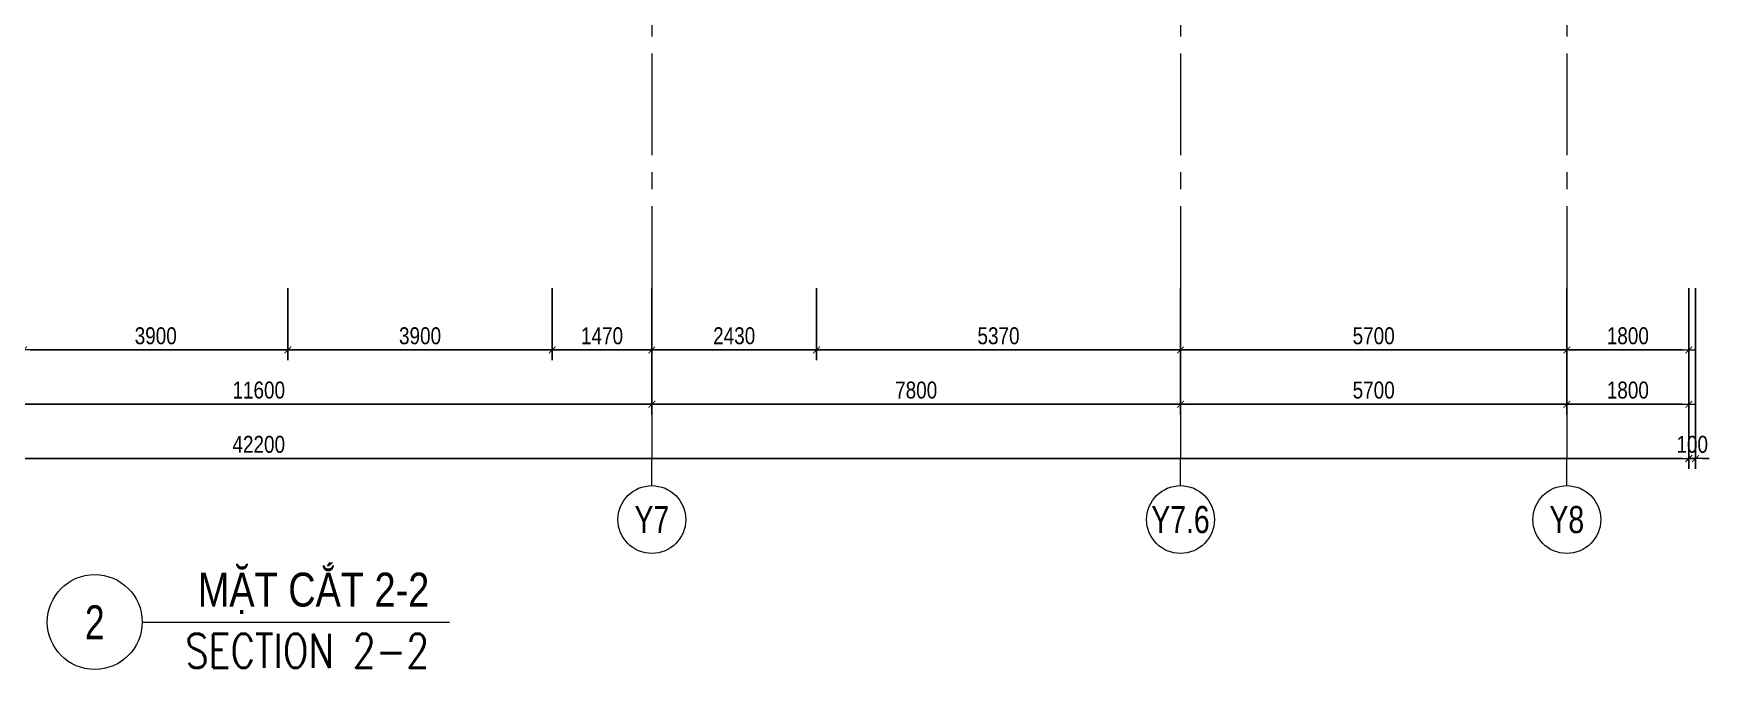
# Model space of a CAD drawing. Header units: millimetres. Extents: x -134772 to 596971, y -129535 to 35703.
# Drawn here: x 113785 to 138542, y -102181 to -92798 of the extents above; entities that cross this region are included whole.
import ezdxf
from ezdxf.enums import TextEntityAlignment as Align

# ---------------------------------------------------------------- set-up
doc = ezdxf.new("R2010")
doc.units = ezdxf.units.MM
doc.header["$MEASUREMENT"] = 0
doc.linetypes.add('POD_Grid$0$CENTER2', pattern=[1.125, 0.75, -0.125, 0.125, -0.125])
doc.layers.get('Defpoints').update_dxf_attribs({"color": 252})
for name, color, linetype, lineweight in [('NDC_S_ANNO', 7, 'Continuous', 20), ('NDC_S_DIM', 1, 'Continuous', 9), ('NDC_S_ENG TITLE', 3, 'Continuous', 20), ('NDC_S_TEXT SYMBOL', 7, 'Continuous', 20), ('NDC_S_VN TITLE', 6, 'Continuous', 9), ('POD_Grid$0$NDC_S_AXIS', 5, 'POD_Grid$0$CENTER2', 13), ('POD_Grid$0$NDC_S_SYMBOL', 1, 'Continuous', 15), ('POD_Grid$0$NDC_S_TEXT SYMBOL', 7, 'Continuous', 20)]:
    doc.layers.add(name, color=color, linetype=linetype, lineweight=lineweight)
doc.styles.add('NDC_ANNO', font='', dxfattribs={"width": 0.8})
doc.styles.add('NDC_ARIAL', font='arial.ttf', dxfattribs={"width": 0.8})
doc.styles.add('NDC_EN TXT', font='romans.shx', dxfattribs={"width": 0.8})
doc.styles.add('NDC_VIE TXT', font='arial.ttf', dxfattribs={"width": 0.8})
doc.styles.add('POD_Grid$0$NDC_ANNO', font='', dxfattribs={"width": 0.8})
doc.styles.get('NDC_ANNO').set_extended_font_data('Dotum')
doc.styles.get('POD_Grid$0$NDC_ANNO').set_extended_font_data('Dotum')
doc.dimstyles.new('NDC_1-100', dxfattribs={"dimscale": 100, "dimtxt": 2.5, "dimasz": 1, "dimexe": 1.5, "dimexo": 0, "dimgap": 0.8, "dimtad": 1, "dimdec": 0, "dimdsep": 46, "dimtxsty": 'NDC_ARIAL', "dimblk": 'DIMMARK', "dimcen": 49999.938995, "dimdle": 1.5, "dimclrd": 1, "dimclre": 1, "dimclrt": 3, "dimadec": 0, "dimazin": 0, "dimtfac": 1, "dimtdec": 0, "dimtix": 1, "dimtmove": 2, "dimatfit": 3, "dimfxl": 1, "dimarcsym": 0})

# ---------------------------------------------------------------- blocks, each defined once
blk = doc.blocks.new('*U51')
at = {"layer": 'POD_Grid$0$NDC_S_SYMBOL'}
blk.add_line((0, 5), (0, 9), dxfattribs=at)
blk.add_circle((0, 0), 5, dxfattribs=at)
at = {"layer": 'POD_Grid$0$NDC_S_TEXT SYMBOL', "color": 7, "style": 'POD_Grid$0$NDC_ANNO', "width": 0.8}
blk.add_attdef('GRID', text='', height=4, dxfattribs=at).set_placement((0, 0), align=Align.MIDDLE)
blk = doc.blocks.new('DIMMARK')
at = {"layer": 'NDC_S_DIM', "color": 1}
blk.add_line((-1.5, 0), (1, 0), dxfattribs=at)
at = {"layer": 'NDC_S_DIM', "color": 2, "const_width": 0.15}
blk.add_lwpolyline([(-0.5, -0.5), (0.5, 0.5)], dxfattribs=at)
blk = doc.blocks.new('*D862')
at = {"layer": 'Defpoints', "color": 0, "transparency": 16777216}
for p in [(96008, -96556), (138208, -96556), (138208, -99069)]:
    blk.add_point(p, dxfattribs=at)
at = {"layer": 'NDC_S_DIM', "color": 1, "lineweight": -2, "transparency": 16777216}
for p, q in [((96008, -96556), (96008, -99219)), ((138208, -96556), (138208, -99219)), ((96108, -99069), (138108, -99069))]:
    blk.add_line(p, q, dxfattribs=at)
at = {"layer": 'NDC_S_DIM', "color": 1, "lineweight": -2, "transparency": 16777216, "xscale": 100, "yscale": 100, "zscale": 100, "rotation": 180}
blk.add_blockref('DIMMARK', (96008, -99069), dxfattribs=at)
at = {"layer": 'NDC_S_DIM', "color": 1, "lineweight": -2, "transparency": 16777216, "xscale": 100, "yscale": 100, "zscale": 100}
blk.add_blockref('DIMMARK', (138208, -99069), dxfattribs=at)
at = {"layer": 'NDC_S_DIM', "color": 3, "transparency": 16777216, "insert": (117108, -98861), "char_height": 250, "attachment_point": 5, "style": 'NDC_ARIAL'}
blk.add_mtext('42200', dxfattribs=at)
blk = doc.blocks.new('*D872')
at = {"layer": 'Defpoints', "color": 0, "transparency": 16777216}
for p in [(111308, -96556), (122908, -96556), (122908, -98268)]:
    blk.add_point(p, dxfattribs=at)
at = {"layer": 'NDC_S_DIM', "color": 1, "lineweight": -2, "transparency": 16777216}
for p, q in [((111308, -96556), (111308, -98418)), ((122908, -96556), (122908, -98418)), ((111408, -98268), (122808, -98268))]:
    blk.add_line(p, q, dxfattribs=at)
at = {"layer": 'NDC_S_DIM', "color": 1, "lineweight": -2, "transparency": 16777216, "xscale": 100, "yscale": 100, "zscale": 100, "rotation": 180}
blk.add_blockref('DIMMARK', (111308, -98268), dxfattribs=at)
at = {"layer": 'NDC_S_DIM', "color": 1, "lineweight": -2, "transparency": 16777216, "xscale": 100, "yscale": 100, "zscale": 100}
blk.add_blockref('DIMMARK', (122908, -98268), dxfattribs=at)
at = {"layer": 'NDC_S_DIM', "color": 3, "transparency": 16777216, "insert": (117108, -98060), "char_height": 250, "attachment_point": 5, "style": 'NDC_ARIAL'}
blk.add_mtext('11600', dxfattribs=at)
blk = doc.blocks.new('*D873')
at = {"layer": 'Defpoints', "color": 0, "transparency": 16777216}
for p in [(113638, -96556), (117538, -96556), (117538, -97467)]:
    blk.add_point(p, dxfattribs=at)
at = {"layer": 'NDC_S_DIM', "color": 1, "lineweight": -2, "transparency": 16777216}
for p, q in [((113638, -96556), (113638, -97617)), ((117538, -96556), (117538, -97617)), ((113738, -97467), (117438, -97467))]:
    blk.add_line(p, q, dxfattribs=at)
at = {"layer": 'NDC_S_DIM', "color": 1, "lineweight": -2, "transparency": 16777216, "xscale": 100, "yscale": 100, "zscale": 100, "rotation": 180}
blk.add_blockref('DIMMARK', (113638, -97467), dxfattribs=at)
at = {"layer": 'NDC_S_DIM', "color": 1, "lineweight": -2, "transparency": 16777216, "xscale": 100, "yscale": 100, "zscale": 100}
blk.add_blockref('DIMMARK', (117538, -97467), dxfattribs=at)
at = {"layer": 'NDC_S_DIM', "color": 3, "transparency": 16777216, "insert": (115588, -97259), "char_height": 250, "attachment_point": 5, "style": 'NDC_ARIAL'}
blk.add_mtext('3900', dxfattribs=at)
blk = doc.blocks.new('*D874')
at = {"layer": 'Defpoints', "color": 0, "transparency": 16777216}
for p in [(117538, -96556), (121438, -96556), (121438, -97467)]:
    blk.add_point(p, dxfattribs=at)
at = {"layer": 'NDC_S_DIM', "color": 1, "lineweight": -2, "transparency": 16777216}
for p, q in [((117538, -96556), (117538, -97617)), ((121438, -96556), (121438, -97617)), ((117638, -97467), (121338, -97467))]:
    blk.add_line(p, q, dxfattribs=at)
at = {"layer": 'NDC_S_DIM', "color": 1, "lineweight": -2, "transparency": 16777216, "xscale": 100, "yscale": 100, "zscale": 100, "rotation": 180}
blk.add_blockref('DIMMARK', (117538, -97467), dxfattribs=at)
at = {"layer": 'NDC_S_DIM', "color": 1, "lineweight": -2, "transparency": 16777216, "xscale": 100, "yscale": 100, "zscale": 100}
blk.add_blockref('DIMMARK', (121438, -97467), dxfattribs=at)
at = {"layer": 'NDC_S_DIM', "color": 3, "transparency": 16777216, "insert": (119488, -97259), "char_height": 250, "attachment_point": 5, "style": 'NDC_ARIAL'}
blk.add_mtext('3900', dxfattribs=at)
blk = doc.blocks.new('*D875')
at = {"layer": 'Defpoints', "color": 0, "transparency": 16777216}
for p in [(121438, -96556), (122908, -96556), (122908, -97467)]:
    blk.add_point(p, dxfattribs=at)
at = {"layer": 'NDC_S_DIM', "color": 1, "lineweight": -2, "transparency": 16777216}
for p, q in [((121438, -96556), (121438, -97617)), ((122908, -96556), (122908, -97617)), ((121538, -97467), (122808, -97467))]:
    blk.add_line(p, q, dxfattribs=at)
at = {"layer": 'NDC_S_DIM', "color": 1, "lineweight": -2, "transparency": 16777216, "xscale": 100, "yscale": 100, "zscale": 100, "rotation": 180}
blk.add_blockref('DIMMARK', (121438, -97467), dxfattribs=at)
at = {"layer": 'NDC_S_DIM', "color": 1, "lineweight": -2, "transparency": 16777216, "xscale": 100, "yscale": 100, "zscale": 100}
blk.add_blockref('DIMMARK', (122908, -97467), dxfattribs=at)
at = {"layer": 'NDC_S_DIM', "color": 3, "transparency": 16777216, "insert": (122173, -97259), "char_height": 250, "attachment_point": 5, "style": 'NDC_ARIAL'}
blk.add_mtext('1470', dxfattribs=at)
blk = doc.blocks.new('*D876')
at = {"layer": 'Defpoints', "color": 0, "transparency": 16777216}
for p in [(122908, -96556), (125338, -96556), (125338, -97467)]:
    blk.add_point(p, dxfattribs=at)
at = {"layer": 'NDC_S_DIM', "color": 1, "lineweight": -2, "transparency": 16777216}
for p, q in [((122908, -96556), (122908, -97617)), ((125338, -96556), (125338, -97617)), ((123008, -97467), (125238, -97467))]:
    blk.add_line(p, q, dxfattribs=at)
at = {"layer": 'NDC_S_DIM', "color": 1, "lineweight": -2, "transparency": 16777216, "xscale": 100, "yscale": 100, "zscale": 100, "rotation": 180}
blk.add_blockref('DIMMARK', (122908, -97467), dxfattribs=at)
at = {"layer": 'NDC_S_DIM', "color": 1, "lineweight": -2, "transparency": 16777216, "xscale": 100, "yscale": 100, "zscale": 100}
blk.add_blockref('DIMMARK', (125338, -97467), dxfattribs=at)
at = {"layer": 'NDC_S_DIM', "color": 3, "transparency": 16777216, "insert": (124123, -97259), "char_height": 250, "attachment_point": 5, "style": 'NDC_ARIAL'}
blk.add_mtext('2430', dxfattribs=at)
blk = doc.blocks.new('*D877')
at = {"layer": 'Defpoints', "color": 0, "transparency": 16777216}
for p in [(122908, -96556), (130708, -96556), (130708, -98268)]:
    blk.add_point(p, dxfattribs=at)
at = {"layer": 'NDC_S_DIM', "color": 1, "lineweight": -2, "transparency": 16777216}
for p, q in [((122908, -96556), (122908, -98418)), ((130708, -96556), (130708, -98418)), ((123008, -98268), (130608, -98268))]:
    blk.add_line(p, q, dxfattribs=at)
at = {"layer": 'NDC_S_DIM', "color": 1, "lineweight": -2, "transparency": 16777216, "xscale": 100, "yscale": 100, "zscale": 100, "rotation": 180}
blk.add_blockref('DIMMARK', (122908, -98268), dxfattribs=at)
at = {"layer": 'NDC_S_DIM', "color": 1, "lineweight": -2, "transparency": 16777216, "xscale": 100, "yscale": 100, "zscale": 100}
blk.add_blockref('DIMMARK', (130708, -98268), dxfattribs=at)
at = {"layer": 'NDC_S_DIM', "color": 3, "transparency": 16777216, "insert": (126808, -98060), "char_height": 250, "attachment_point": 5, "style": 'NDC_ARIAL'}
blk.add_mtext('7800', dxfattribs=at)
blk = doc.blocks.new('*D878')
at = {"layer": 'Defpoints', "color": 0, "transparency": 16777216}
for p in [(125338, -96556), (130708, -96556), (130708, -97467)]:
    blk.add_point(p, dxfattribs=at)
at = {"layer": 'NDC_S_DIM', "color": 1, "lineweight": -2, "transparency": 16777216}
for p, q in [((125338, -96556), (125338, -97617)), ((130708, -96556), (130708, -97617)), ((125438, -97467), (130608, -97467))]:
    blk.add_line(p, q, dxfattribs=at)
at = {"layer": 'NDC_S_DIM', "color": 1, "lineweight": -2, "transparency": 16777216, "xscale": 100, "yscale": 100, "zscale": 100, "rotation": 180}
blk.add_blockref('DIMMARK', (125338, -97467), dxfattribs=at)
at = {"layer": 'NDC_S_DIM', "color": 1, "lineweight": -2, "transparency": 16777216, "xscale": 100, "yscale": 100, "zscale": 100}
blk.add_blockref('DIMMARK', (130708, -97467), dxfattribs=at)
at = {"layer": 'NDC_S_DIM', "color": 3, "transparency": 16777216, "insert": (128023, -97259), "char_height": 250, "attachment_point": 5, "style": 'NDC_ARIAL'}
blk.add_mtext('5370', dxfattribs=at)
blk = doc.blocks.new('*D879')
at = {"layer": 'Defpoints', "color": 0, "transparency": 16777216}
for p in [(130708, -96556), (136408, -96556), (136408, -97467)]:
    blk.add_point(p, dxfattribs=at)
at = {"layer": 'NDC_S_DIM', "color": 1, "lineweight": -2, "transparency": 16777216}
for p, q in [((130708, -96556), (130708, -97617)), ((136408, -96556), (136408, -97617)), ((130808, -97467), (136308, -97467))]:
    blk.add_line(p, q, dxfattribs=at)
at = {"layer": 'NDC_S_DIM', "color": 1, "lineweight": -2, "transparency": 16777216, "xscale": 100, "yscale": 100, "zscale": 100, "rotation": 180}
blk.add_blockref('DIMMARK', (130708, -97467), dxfattribs=at)
at = {"layer": 'NDC_S_DIM', "color": 1, "lineweight": -2, "transparency": 16777216, "xscale": 100, "yscale": 100, "zscale": 100}
blk.add_blockref('DIMMARK', (136408, -97467), dxfattribs=at)
at = {"layer": 'NDC_S_DIM', "color": 3, "transparency": 16777216, "insert": (133558, -97259), "char_height": 250, "attachment_point": 5, "style": 'NDC_ARIAL'}
blk.add_mtext('5700', dxfattribs=at)
blk = doc.blocks.new('*D880')
at = {"layer": 'Defpoints', "color": 0, "transparency": 16777216}
for p in [(130708, -96556), (136408, -96556), (136408, -98268)]:
    blk.add_point(p, dxfattribs=at)
at = {"layer": 'NDC_S_DIM', "color": 1, "lineweight": -2, "transparency": 16777216}
for p, q in [((130708, -96556), (130708, -98418)), ((136408, -96556), (136408, -98418)), ((130808, -98268), (136308, -98268))]:
    blk.add_line(p, q, dxfattribs=at)
at = {"layer": 'NDC_S_DIM', "color": 1, "lineweight": -2, "transparency": 16777216, "xscale": 100, "yscale": 100, "zscale": 100, "rotation": 180}
blk.add_blockref('DIMMARK', (130708, -98268), dxfattribs=at)
at = {"layer": 'NDC_S_DIM', "color": 1, "lineweight": -2, "transparency": 16777216, "xscale": 100, "yscale": 100, "zscale": 100}
blk.add_blockref('DIMMARK', (136408, -98268), dxfattribs=at)
at = {"layer": 'NDC_S_DIM', "color": 3, "transparency": 16777216, "insert": (133558, -98060), "char_height": 250, "attachment_point": 5, "style": 'NDC_ARIAL'}
blk.add_mtext('5700', dxfattribs=at)
blk = doc.blocks.new('*D881')
at = {"layer": 'Defpoints', "color": 0, "transparency": 16777216}
for p in [(136408, -96556), (138208, -96556), (138208, -97467)]:
    blk.add_point(p, dxfattribs=at)
at = {"layer": 'NDC_S_DIM', "color": 1, "lineweight": -2, "transparency": 16777216}
for p, q in [((136408, -96556), (136408, -97617)), ((138208, -96556), (138208, -97617)), ((136508, -97467), (138108, -97467))]:
    blk.add_line(p, q, dxfattribs=at)
at = {"layer": 'NDC_S_DIM', "color": 1, "lineweight": -2, "transparency": 16777216, "xscale": 100, "yscale": 100, "zscale": 100, "rotation": 180}
blk.add_blockref('DIMMARK', (136408, -97467), dxfattribs=at)
at = {"layer": 'NDC_S_DIM', "color": 1, "lineweight": -2, "transparency": 16777216, "xscale": 100, "yscale": 100, "zscale": 100}
blk.add_blockref('DIMMARK', (138208, -97467), dxfattribs=at)
at = {"layer": 'NDC_S_DIM', "color": 3, "transparency": 16777216, "insert": (137308, -97259), "char_height": 250, "attachment_point": 5, "style": 'NDC_ARIAL'}
blk.add_mtext('1800', dxfattribs=at)
blk = doc.blocks.new('*D882')
at = {"layer": 'Defpoints', "color": 0, "transparency": 16777216}
for p in [(136408, -96556), (138208, -96556), (138208, -98268)]:
    blk.add_point(p, dxfattribs=at)
at = {"layer": 'NDC_S_DIM', "color": 1, "lineweight": -2, "transparency": 16777216}
for p, q in [((136408, -96556), (136408, -98418)), ((138208, -96556), (138208, -98418)), ((136508, -98268), (138108, -98268))]:
    blk.add_line(p, q, dxfattribs=at)
at = {"layer": 'NDC_S_DIM', "color": 1, "lineweight": -2, "transparency": 16777216, "xscale": 100, "yscale": 100, "zscale": 100, "rotation": 180}
blk.add_blockref('DIMMARK', (136408, -98268), dxfattribs=at)
at = {"layer": 'NDC_S_DIM', "color": 1, "lineweight": -2, "transparency": 16777216, "xscale": 100, "yscale": 100, "zscale": 100}
blk.add_blockref('DIMMARK', (138208, -98268), dxfattribs=at)
at = {"layer": 'NDC_S_DIM', "color": 3, "transparency": 16777216, "insert": (137308, -98060), "char_height": 250, "attachment_point": 5, "style": 'NDC_ARIAL'}
blk.add_mtext('1800', dxfattribs=at)
blk = doc.blocks.new('*D894')
at = {"layer": 'Defpoints', "color": 0, "transparency": 16777216}
for p in [(138208, -96556), (138308, -96556), (138208, -99069)]:
    blk.add_point(p, dxfattribs=at)
at = {"layer": 'NDC_S_DIM', "color": 1, "lineweight": -2, "transparency": 16777216}
for p, q in [((138208, -96556), (138208, -99219)), ((138308, -96556), (138308, -99219)), ((138108, -99069), (138008, -99069)), ((138308, -99069), (138208, -99069)), ((138408, -99069), (138508, -99069))]:
    blk.add_line(p, q, dxfattribs=at)
at = {"layer": 'NDC_S_DIM', "color": 1, "lineweight": -2, "transparency": 16777216, "xscale": 100, "yscale": 100, "zscale": 100}
blk.add_blockref('DIMMARK', (138208, -99069), dxfattribs=at)
at = {"layer": 'NDC_S_DIM', "color": 1, "lineweight": -2, "transparency": 16777216, "xscale": 100, "yscale": 100, "zscale": 100, "rotation": 180}
blk.add_blockref('DIMMARK', (138308, -99069), dxfattribs=at)
at = {"layer": 'NDC_S_DIM', "color": 3, "transparency": 16777216, "insert": (138258, -98861), "char_height": 250, "attachment_point": 5, "style": 'NDC_ARIAL'}
blk.add_mtext('100', dxfattribs=at)

msp = doc.modelspace()

# ---------------------------------------------------------------- linework, layer by layer
at = {"layer": 'NDC_S_ANNO'}
msp.add_line((115388.1, -101480.8), (119923.8, -101480.8), dxfattribs=at)
msp.add_circle((114688.1, -101480.8), 700, dxfattribs=at)
at = {"layer": 'POD_Grid$0$NDC_S_AXIS', "ltscale": 2000}
for points in [[(122908, -81842.7), (122908, -99069)], [(130708, -81842.7), (130708, -99069)], [(136408, -81842.7), (136408, -99069)]]:
    msp.add_lwpolyline(points, dxfattribs=at)

# ---------------------------------------------------------------- block references
at = {"layer": 'POD_Grid$0$NDC_S_AXIS', "xscale": 100, "yscale": 100, "zscale": 100}
for p, values in [((122908, -99969), {'GRID': 'Y7'}), ((130708, -99969), {'GRID': 'Y7.6'}), ((136408, -99969), {'GRID': 'Y8'})]:
    msp.add_blockref('*U51', p, dxfattribs=at).add_auto_attribs(values)

# ---------------------------------------------------------------- texts
at = {"layer": 'NDC_S_ENG TITLE', "style": 'NDC_EN TXT', "width": 0.8}
msp.add_text('SECTION 2-2', height=500, dxfattribs=at).set_placement((119623.8, -101904.6), align=Align.MIDDLE_RIGHT)
at = {"layer": 'NDC_S_TEXT SYMBOL', "style": 'NDC_ANNO', "width": 0.8}
msp.add_text('2', height=500, dxfattribs=at).set_placement((114688.1, -101480.8), align=Align.MIDDLE)
at = {"layer": 'NDC_S_VN TITLE', "style": 'NDC_VIE TXT', "width": 0.8}
msp.add_text('MẶT CẮT 2-2', height=500, dxfattribs=at).set_placement((119623.8, -101003), align=Align.MIDDLE_RIGHT)

# ---------------------------------------------------------------- dimensions: what is measured, and where the dimension line sits
at = {"layer": 'NDC_S_DIM'}
for base, p1, p2, picture, middle in [((138208, -99069), (96008, -96555.7), (138208, -96555.7), '*D862', (117108, -98861.4)), ((122908, -98267.8), (111308, -96555.7), (122908, -96555.7), '*D872', (117108, -98060.1)), ((117538, -97466.5), (113637.9, -96555.7), (117538, -96555.7), '*D873', (115587.9, -97258.8)), ((121438.1, -97466.5), (117538, -96555.7), (121438.1, -96555.7), '*D874', (119488, -97258.8)), ((122908, -97466.5), (121438.1, -96555.7), (122908, -96555.7), '*D875', (122173, -97258.9)), ((125338.2, -97466.5), (122908, -96555.7), (125338.2, -96555.7), '*D876', (124123.1, -97258.8)), ((130708, -98267.8), (122908, -96555.7), (130708, -96555.7), '*D877', (126808, -98060.1)), ((130708, -97466.5), (125338.2, -96555.7), (130708, -96555.7), '*D878', (128023.1, -97258.8)), ((136408, -97466.5), (130708, -96555.7), (136408, -96555.7), '*D879', (133558, -97258.9)), ((136408, -98267.8), (130708, -96555.7), (136408, -96555.7), '*D880', (133558, -98060.1)), ((138208, -97466.5), (136408, -96555.7), (138208, -96555.7), '*D881', (137308, -97258.9)), ((138208, -98267.8), (136408, -96555.7), (138208, -96555.7), '*D882', (137308, -98060.1)), ((138208, -99069), (138308, -96555.7), (138208, -96555.7), '*D894', (138258, -98861.4))]:
    dim = msp.add_linear_dim(base=base, p1=p1, p2=p2, dimstyle='NDC_1-100', dxfattribs=at)
    dim.commit()
    dim.dimension.update_dxf_attribs({"geometry": picture, "text_midpoint": middle})

doc.saveas('drawing.dxf')
